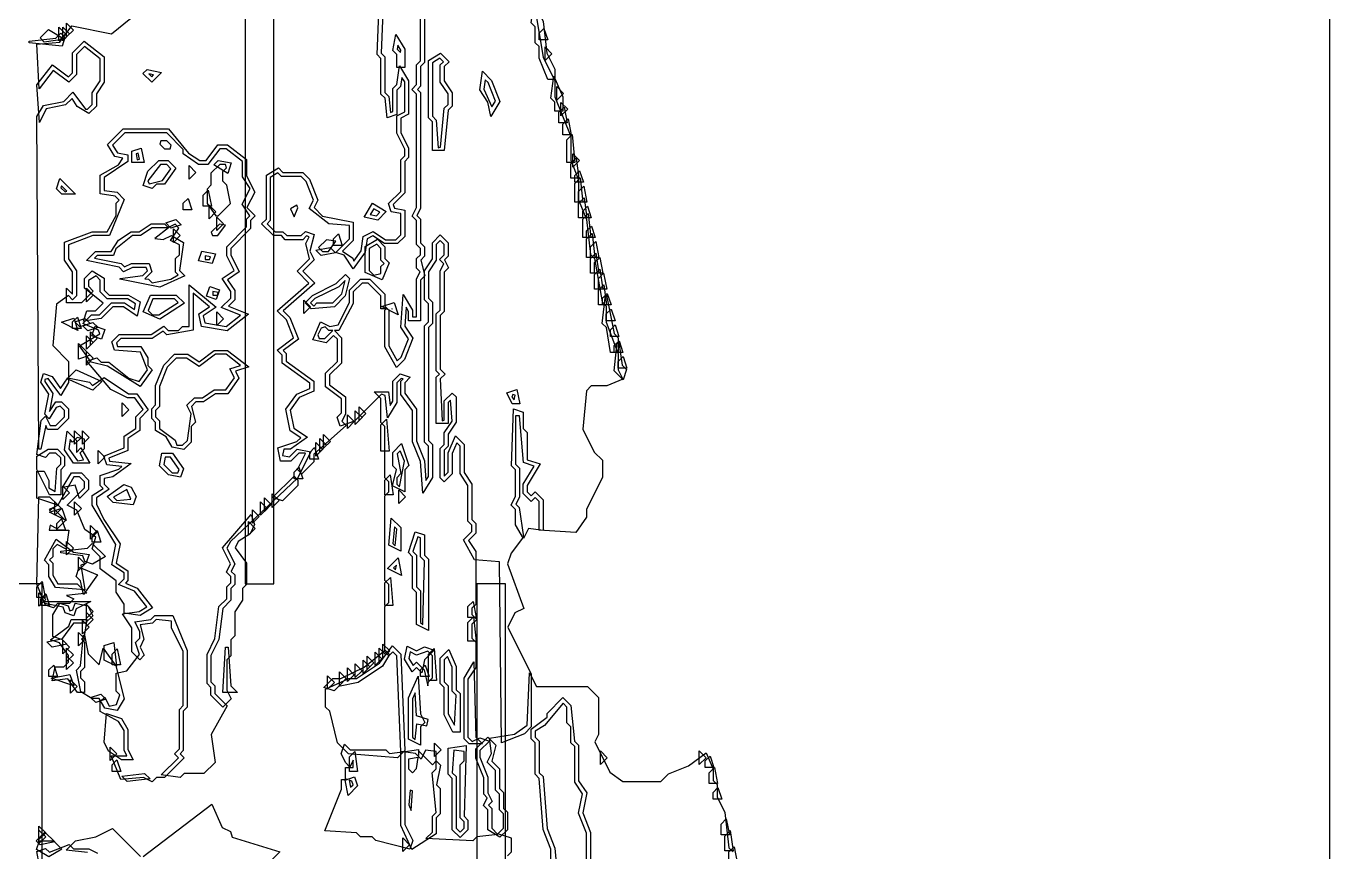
# Model space of a CAD drawing. Header units: millimetres. Extents: x 0 to 296, y 0 to 296.
# Drawn here: x 133.2 to 295.8, y 114.5 to 217.4 of the extents above; entities that cross this region are included whole.
import ezdxf

# ---------------------------------------------------------------- set-up
doc = ezdxf.new("R2010")
doc.units = ezdxf.units.MM
for name, color, linetype in [('CUT_OUTLINE', 5, 'Continuous'), ('CUT_SLOT', 1, 'Continuous'), ('ENG_D', 3, 'Continuous'), ('ENG_K', 2, 'Continuous'), ('ENG_L', 4, 'Continuous')]:
    doc.layers.add(name, color=color, linetype=linetype)

msp = doc.modelspace()

# ---------------------------------------------------------------- linework, layer by layer
at = {"layer": 'CUT_OUTLINE'}
msp.add_lwpolyline([(0, 0), (295.8, 0), (295.8, 295.8), (0, 295.8), (0, 0)], close=True, dxfattribs=at)
at = {"layer": 'CUT_SLOT'}
for points in [[(160.55, 147.9), (164.12, 147.9), (164.12, 295.8), (160.55, 295.8), (160.55, 147.9)], [(131.69, 0), (135.25, 0), (135.25, 147.9), (131.69, 147.9), (131.69, 0)], [(189.42, 0), (192.99, 0), (192.99, 147.9), (189.42, 147.9), (189.42, 0)]]:
    msp.add_lwpolyline(points, close=True, dxfattribs=at)
at = {"layer": 'ENG_D'}
for points in [[(182.91, 219.98), (182.91, 212.88), (182.41, 212.38), (182.41, 209.92), (182.02, 209.53), (182.41, 209.14), (182.41, 194.68), (181.97, 193.8), (182.41, 193.36), (182.41, 190.4), (182.91, 189.91), (182.91, 188.72), (182.44, 188.25), (182.93, 186.28), (182.41, 185.76), (182.41, 180.69), (180.93, 180.69), (180.93, 181.85), (180.63, 182.36), (180.45, 180.01), (181.46, 178.5), (180.4, 175.86), (179.4, 174.86), (177.98, 177.42), (177.98, 182.02), (178.12, 182.17), (177.48, 182.17), (177.48, 183.79), (175.9, 185.37), (175.12, 185.37), (174.03, 184.28), (174.03, 182.84), (172.21, 179.45), (171.67, 179.45), (172.55, 178.57), (172.55, 175.41), (171.07, 173.93), (171.07, 172.68), (173.05, 171.2), (173.05, 169.04), (172.61, 168.16), (173.16, 167.61), (169.1, 164.06), (169.1, 163.08), (167.62, 161.6), (167.08, 162.15), (168.06, 164.12), (168.01, 164.17), (167.23, 164.17), (166.25, 163.19), (164.96, 163.19), (164.63, 164.83), (167, 165.62), (167.48, 166.1), (166.17, 166.98), (165.63, 169.65), (166.97, 171.52), (168.61, 172.22), (168.61, 172.22), (168.61, 172.92), (165.16, 175.38), (165.16, 176.39), (164.54, 177.02), (166.58, 178.55), (165.69, 180.79), (164.55, 181.93), (168.49, 185.38), (167.03, 186.85), (168.58, 188.4), (168.1, 190.33), (168.51, 191.14), (168.18, 191.25), (167.72, 190.79), (165.55, 190.79), (165.06, 191.29), (164.07, 191.29), (162.59, 192.77), (163.19, 193.36), (163.19, 198.82), (164.7, 199.73), (165.26, 199.17), (167.72, 199.17), (168.57, 198.33), (169.62, 195.71), (169.15, 194.79), (170.21, 193.73), (174.03, 192.97), (174.03, 190.69), (172.69, 189.35), (173.99, 188.49), (174.11, 188.13), (175.03, 189.41), (175.28, 191.2), (176.51, 191.82), (178.05, 190.79), (179.35, 190.79), (179.95, 191.39), (179.95, 194.04), (178.77, 194.28), (178.43, 195.3), (179.95, 196.81), (179.95, 200.76), (180.44, 201.25), (180.44, 202.07), (179.45, 204.05), (179.45, 206.23), (180.44, 206.72), (180.44, 210.45), (180.09, 211.02), (179.93, 209.9), (179.45, 209.43), (179.45, 206.39), (178.26, 205.99), (177.99, 208.43), (177.48, 208.93), (177.48, 213.37), (176.99, 213.87), (177.75, 232.53)], [(193.26, 113.99), (193.75, 114.48), (193.75, 116.17), (192.06, 116.73), (192.77, 117.44), (192.77, 119.21), (192.27, 119.7), (192.27, 121.67), (191.78, 122.16), (191.78, 124.63), (190.74, 125.67), (191.28, 126.74), (191.01, 128.63), (194.15, 129.16), (195.73, 130.28), (196.01, 136.78), (196.86, 135.08), (203.22, 135.08), (204.6, 133.71), (204.6, 129.11), (204.13, 128.18), (206.02, 124.4), (207.63, 123.25), (212.38, 123.25), (213.33, 124.2), (215.82, 125.19), (218.01, 126.84), (218.89, 124.78), (218.89, 123.35), (219.39, 122.86), (219.39, 121.34), (220.37, 119.38), (220.86, 114.98), (221.38, 114.46)], [(203.12, 113.29), (203.12, 116.8), (202.12, 119.28), (202.61, 121.72), (201.64, 123.18), (201.64, 127.59), (201.15, 128.08), (201.15, 130.05), (200.65, 130.54), (200.65, 132.52), (200.18, 132.99), (197.86, 130.21), (196.71, 129.52), (196.71, 128.78), (197.2, 128.28), (197.2, 124.34), (197.69, 123.85), (198.19, 117.39), (199.17, 114.93), (199.66, 109.52)], [(134.88, 112.92), (134.55, 114.54), (135.64, 114.91), (136.13, 114.42), (138.59, 115.41), (139.13, 114.87), (139.13, 114.87), (141.06, 114.87), (142.15, 114.33)]]:
    msp.add_lwpolyline(points, dxfattribs=at)
for points in [[(196.59, 220.54), (197.69, 217.97), (198.18, 214.04), (199.17, 212.05), (199.17, 210.76), (198.27, 210.76), (197.2, 213.42), (197.2, 214.85), (196.71, 215.34), (196.71, 217.31), (196.2, 217.82), (196.59, 220.54)], [(137.72, 214.93), (133.61, 215.31), (133.6, 215.55), (136.94, 215.93), (137.55, 216.53), (138.08, 216), (137.72, 214.93)], [(137.8, 217.27), (138.64, 216.43), (137.8, 215.59), (137.8, 217.27)], [(138.29, 216.08), (138.29, 217.76), (139.13, 216.92), (138.29, 216.08)], [(141.99, 208.96), (141.99, 207.45), (141.04, 206.51), (139.59, 207.38), (138.98, 208.39), (138.16, 207.58), (135.74, 207.09), (134.9, 205.4), (134.59, 210.1), (136.52, 212.58), (138.51, 211.09), (139.03, 211.6), (139.03, 214.07), (140.49, 215.53), (142.97, 213.59), (142.97, 210.44), (141.99, 208.96)], [(179.57, 215.02), (179.48, 214.54), (179.91, 214.11), (179.94, 214.4), (179.57, 215.02)], [(186.36, 207.45), (185.85, 206.95), (185.35, 201.89), (183.89, 201.89), (183.89, 205.48), (183.4, 205.97), (183.4, 213.12), (184.92, 214.03), (185.97, 212.98), (185.37, 212.38), (185.37, 210.59), (186.36, 209.11), (186.36, 207.45)], [(147.8, 211.5), (148.31, 212.01), (150.13, 211.65), (148.89, 210.41), (147.8, 211.5)], [(191.25, 210.65), (192.3, 208.03), (191.17, 206.14), (190.81, 207.95), (189.8, 209.47), (190.13, 211.78), (191.25, 210.65)], [(198.67, 208.45), (199.05, 211.17), (200.16, 208.59), (200.16, 206.82), (199.17, 206.82), (199.17, 207.95), (198.67, 208.45)], [(199.67, 206.67), (200.31, 207.32), (200.71, 205.34), (199.67, 205.34), (199.67, 206.67)], [(201.2, 203.86), (200.16, 203.86), (200.16, 205.19), (200.81, 205.84), (201.2, 203.86)], [(158.45, 182.5), (160.96, 181.5), (158.32, 179.44), (155.09, 179.98), (154.78, 181.54), (156.12, 182.43), (154.06, 184.11), (154.06, 179.49), (150.78, 178.94), (150.34, 179.38), (148.96, 178.47), (145.05, 178.47), (144.49, 177.91), (144.63, 177.48), (147.55, 177.48), (148.4, 176.07), (148.4, 175.12), (148.96, 174.55), (147.47, 172.47), (143.37, 175.03), (141.35, 175.54), (139.9, 177.56), (142.43, 179.07), (142.28, 179.52), (140.32, 180.36), (141.39, 181.43), (142.38, 181.43), (143.86, 182.91), (145.51, 182.91), (146.75, 182.08), (146.89, 182.78), (145.86, 183.4), (143.36, 183.4), (142.48, 184.28), (142.48, 185.76), (141.95, 186.29), (141, 185.72), (141, 184.98), (141.6, 184.38), (140.12, 182.91), (138.29, 182.91), (138.29, 184.73), (139.03, 183.99), (139.03, 186.77), (138.04, 188.25), (138.04, 190.47), (141.45, 191.78), (143.32, 191.78), (144.45, 193.82), (144.45, 195.33), (144.84, 195.72), (144.33, 196.23), (142.48, 196.5), (142.48, 198.83), (144.77, 200.1), (145.29, 200.97), (144.3, 201.17), (143.4, 202.66), (145.33, 204.6), (150.98, 204.6), (153.49, 201.58), (154.88, 200.65), (155.67, 200.65), (157.15, 202.63), (158.34, 202.63), (160.72, 200.77), (160.72, 198.74), (161.74, 196.71), (160.77, 194.79), (161.81, 193.75), (161.21, 193.16), (161.21, 192.17), (158.75, 189.71), (158.75, 188.88), (159.81, 186.77), (158.35, 185.8), (159.24, 184.46), (159.24, 183.3), (158.45, 182.5)], [(201.66, 200.41), (200.65, 200.41), (200.65, 203.22), (201.34, 203.91), (201.66, 200.41)], [(150.05, 203.12), (149.91, 202.69), (150.47, 202.13), (151.18, 202.13), (151.32, 202.56), (150.76, 203.12), (150.05, 203.12)], [(147.1, 200.73), (147.37, 200.82), (147.22, 201.56), (146.95, 201.47), (147.1, 200.73)], [(149.99, 200.16), (148.42, 198.14), (148.56, 197.74), (150.22, 198.16), (151.28, 199.64), (150.76, 200.16), (149.99, 200.16)], [(157.76, 198.09), (157.76, 199.28), (158.22, 199.73), (158.08, 200.16), (157.37, 200.16), (156.28, 199.07), (156.28, 197.59), (155.79, 197.1), (155.79, 195.31), (156.9, 193.75), (157.17, 193.75), (158.73, 195.31), (158.27, 197.57), (157.76, 198.09)], [(202.17, 198.44), (201.15, 198.44), (201.15, 200.26), (201.81, 200.93), (202.17, 198.44)], [(137.02, 197.14), (137.44, 198.4), (139.38, 196.46), (137.69, 196.46), (137.02, 197.14)], [(202.65, 195.48), (201.64, 195.48), (201.64, 197.8), (202.32, 198.48), (202.65, 195.48)], [(167.11, 194.75), (166.99, 195.11), (166.21, 194.64), (166.64, 193.64), (167.11, 194.75)], [(177.07, 193.24), (175.37, 193.58), (176.41, 195.32), (178.13, 194.29), (177.07, 193.24)], [(202.8, 196), (203.16, 193.51), (202.13, 193.51), (202.13, 195.33), (202.8, 196)], [(203.31, 194.04), (203.64, 191.04), (202.63, 191.04), (202.63, 193.36), (203.31, 194.04)], [(145.07, 187.82), (145.49, 187.4), (146.36, 187.84), (148.57, 187.84), (148.92, 186.78), (148.04, 185.9), (148.51, 185.85), (148.97, 185.39), (151.26, 185.85), (152.19, 186.41), (151.85, 186.75), (151.85, 188.43), (152.34, 188.92), (152.34, 190.15), (151.24, 190.7), (152.27, 192.24), (151.8, 192.71), (150.92, 192.27), (148.96, 192.27), (147.48, 191.29), (146.51, 191.29), (144.41, 189.66), (144.14, 188.82), (142.09, 188.82), (141.75, 188.48), (145.07, 187.82)], [(157.14, 191.29), (158.08, 192.6), (157.35, 192.74), (156.32, 191.71), (156.46, 191.29), (157.14, 191.29)], [(169.7, 189.81), (170.19, 189.31), (170.95, 189.31), (171.87, 190.61), (170.67, 190.78), (169.7, 189.81)], [(177.48, 188.23), (177.48, 189.71), (176.95, 190.24), (176, 189.67), (176, 186.95), (176.58, 186.38), (177.48, 186.56), (177.48, 187.44), (177.87, 187.84), (177.48, 188.23)], [(189.79, 128.69), (191, 128.29), (189.81, 127.09), (189.81, 126.26), (190.79, 123.79), (190.79, 121.83), (191.34, 120.74), (190.9, 120.29), (191.29, 119.9), (191.29, 117.44), (192.07, 116.65), (189.43, 116.36), (188.92, 115.85), (183.08, 116.13), (183.89, 116.94), (183.89, 118.92), (184.37, 119.4), (183.88, 124.33), (184.38, 124.83), (184.38, 126.98), (183.05, 127.17), (182.48, 126.04), (181.8, 126.72), (179.96, 126.98), (179.46, 138.92), (178.96, 139.42), (178.47, 138.93), (177.98, 139.42), (177.98, 145.05), (178.47, 145.54), (178.47, 147.8), (177.98, 148.29), (177.98, 158.85), (178.47, 159.34), (178.47, 160.62), (177.98, 161.11), (177.98, 167.52), (177.48, 168.01), (177.48, 170.97), (176.64, 171.81), (178.44, 171.81), (178.63, 170.1), (178.96, 170.65), (178.96, 173.15), (179.88, 174.07), (181.14, 173.65), (180.44, 172.94), (180.44, 171.65), (181.92, 169.68), (181.92, 165.7), (182.9, 163.24), (183.09, 160.77), (183.4, 161.28), (183.4, 165.06), (182.91, 165.55), (182.91, 180.05), (183.4, 180.54), (183.4, 182.8), (182.91, 183.3), (182.91, 186.92), (183.89, 188.4), (183.89, 190.4), (184.88, 191.39), (185.86, 190.4), (185.86, 188.72), (185.42, 188.28), (185.92, 187.29), (185.37, 186.75), (185.37, 181.82), (184.88, 181.32), (184.88, 174.63), (185.47, 174.03), (184.88, 173.44), (185.11, 168.21), (185.37, 168.29), (185.37, 170.68), (186.36, 171.67), (186.85, 171.18), (186.85, 168.04), (185.86, 166.56), (185.86, 165.06), (185.37, 164.56), (185.37, 161.32), (185.86, 161.81), (185.86, 164.22), (186.77, 166.33), (187.84, 165.26), (187.84, 161.78), (188.82, 160.3), (188.82, 155.89), (189.31, 155.4), (189.31, 154.21), (188.4, 153.29), (189.31, 151.92), (189.31, 145.33), (188.82, 144.84), (188.82, 144.06), (189.42, 143.46), (188.82, 142.87), (188.82, 141.1), (189.31, 140.61), (189.31, 137.47), (188.33, 136), (188.33, 128.78), (188.87, 128.24), (189.79, 128.69)], [(204.13, 188.58), (203.12, 188.58), (203.12, 190.9), (203.8, 191.58), (204.13, 188.58)], [(156.11, 188.33), (156.21, 188.63), (155.54, 188.77), (155.54, 188.33), (156.11, 188.33)], [(203.61, 186.6), (203.61, 188.43), (204.28, 189.1), (204.64, 186.6), (203.61, 186.6)], [(205.13, 184.63), (204.1, 184.63), (204.1, 186.46), (204.77, 187.13), (205.13, 184.63)], [(168.71, 182.91), (169.1, 182.51), (169.49, 182.91), (171.46, 182.91), (172.58, 184.02), (173, 185.72), (172.21, 184.92), (169.25, 183.44), (168.71, 182.91)], [(157.09, 183.89), (157.19, 184.2), (156.53, 184.33), (156.53, 183.89), (157.09, 183.89)], [(205.27, 185.15), (205.62, 182.66), (204.6, 182.66), (204.6, 184.49), (205.27, 185.15)], [(205.47, 183.89), (205.59, 183.89), (206.55, 179.08), (207.06, 178.57), (207.06, 176.74), (206.11, 176.74), (205.6, 179.83), (205.08, 180.35), (205.47, 183.89)], [(149.05, 183.4), (148.44, 181.98), (148.99, 181.43), (149.8, 181.43), (152.19, 182.95), (151.74, 183.4), (149.05, 183.4)], [(178.82, 182.17), (178.85, 182.13), (178.87, 182.17), (178.82, 182.17)], [(139.03, 180.54), (139.63, 181.14), (140.11, 179.7), (139.03, 179.7), (139.03, 180.54)], [(171.46, 179.45), (170.97, 179.45), (170.51, 179.91), (170.02, 179.75), (169.61, 178.94), (169.77, 178.47), (170.48, 178.47), (171.46, 179.45)], [(207.54, 175.13), (208.08, 174.59), (207.66, 173.33), (206.56, 174.43), (206.95, 177.97), (207.14, 177.98), (207.54, 175.13)], [(158.38, 171.57), (156.85, 171.57), (155.37, 170.58), (154.41, 170.58), (153.84, 170.01), (154.34, 168.04), (153.82, 167.52), (153.82, 165.55), (152.91, 164.64), (151.44, 164.94), (150.68, 166.21), (149.38, 166.99), (149.38, 168.01), (148.89, 168.51), (148.89, 169.7), (149.38, 170.19), (149.38, 172.6), (150.4, 175.16), (151.74, 176.5), (153.4, 176.5), (154.8, 175.57), (156.69, 176.99), (158.34, 176.99), (160.99, 174.93), (159.34, 174.38), (159.77, 173.52), (158.38, 171.57)], [(136.97, 169.88), (136.12, 168.46), (135.56, 169.02), (136.05, 171.51), (135.06, 173.01), (135.42, 174.1), (136.47, 173.75), (137.54, 172.25), (138.42, 173.57), (141.12, 173.03), (141.52, 172.62), (142.97, 173.59), (146, 171.57), (147.04, 171.57), (148.47, 169.57), (147.41, 168.51), (147.41, 167), (145.93, 166.01), (145.93, 164.5), (143.53, 163.54), (143.65, 163.17), (146.35, 162.87), (144.06, 161.23), (142.97, 161.01), (142.97, 160.33), (143.61, 159.7), (141.99, 158.62), (141.99, 157.82), (142.94, 155.91), (144.96, 152.88), (144.48, 150.48), (145.93, 149.51), (145.93, 148.29), (145.62, 147.99), (147.07, 147.36), (149.01, 144.88), (147.46, 143.95), (145.44, 144.24), (145.44, 145.36), (144.45, 146.84), (144.45, 148.27), (142.48, 149.75), (142.48, 151.25), (141.46, 152.27), (141.94, 153.72), (140.55, 154.64), (139.57, 157.09), (138.37, 157.69), (140.51, 159.84), (140.51, 160.62), (139.91, 161.21), (139.17, 161.21), (137.17, 157.71), (134.59, 158.57), (134.59, 161.95), (135.48, 161.95), (136.07, 160.78), (136.07, 159.87), (136.84, 159.41), (137.06, 162.31), (137.55, 162.79), (137.55, 163.58), (136.95, 164.17), (136.17, 164.17), (135.64, 163.64), (134.57, 164), (135.1, 168.23), (135.64, 168.78), (136.22, 167.62), (136.95, 167.62), (138.04, 168.71), (138.04, 169.49), (137.48, 170.05), (136.97, 169.88)], [(193.16, 171.71), (194.43, 172.13), (194.79, 170.33), (193.85, 170.33), (193.16, 171.71)], [(174.28, 169.45), (175.12, 168.61), (174.28, 167.77), (174.28, 169.45)], [(174.77, 168.26), (174.77, 169.94), (175.61, 169.1), (174.77, 168.26)], [(194.01, 169.69), (195.23, 169.28), (195.23, 167.23), (195.72, 166.74), (195.72, 163.36), (197.33, 162.83), (195.72, 160.16), (195.72, 159.34), (196.22, 158.85), (196.71, 159.34), (197.7, 158.36), (197.7, 154.52), (195.86, 154.78), (195.25, 153.55), (194.24, 155.23), (194.24, 157.17), (193.7, 157.71), (194.24, 158.81), (194.24, 162.1), (193.75, 162.59), (194.01, 169.69)], [(174.13, 168.12), (173.29, 167.27), (173.29, 168.96), (174.13, 168.12)], [(139.6, 166.12), (139.03, 165.55), (138.71, 165.87), (138.55, 164.73), (139.63, 163.21), (140.39, 163.36), (139.96, 164.22), (140.51, 164.77), (140.51, 165.94), (139.6, 166.12)], [(179.45, 160.33), (179.8, 159.99), (180.43, 163.16), (179.86, 164.48), (179.48, 164.09), (179.97, 161.63), (179.45, 161.11), (179.45, 160.33)], [(149.85, 162.61), (150.16, 164.17), (151.48, 164.17), (152.86, 162.24), (152.5, 161.18), (150.99, 161.48), (149.85, 162.61)], [(163.96, 158.64), (166.64, 161.32), (167.13, 160.82), (167.13, 160.13), (165.22, 158.22), (163.96, 158.64)], [(166.64, 160.97), (166.64, 161.81), (167.24, 162.41), (167.72, 160.97), (166.64, 160.97)], [(146.35, 159.94), (146.94, 158.77), (146.59, 157.74), (144.09, 158.02), (143.33, 158.78), (145.4, 160.25), (146.35, 159.94)], [(162.45, 156.43), (162.45, 158.11), (163.29, 157.27), (162.45, 156.43)], [(163.78, 157.76), (162.94, 156.92), (162.94, 158.6), (163.78, 157.76)], [(163.92, 157.41), (163.92, 159.1), (164.77, 158.26), (163.92, 157.41)], [(137.7, 157.33), (138.22, 155.8), (136.17, 156.82), (137.7, 157.33)], [(161.31, 156.52), (161.73, 155.28), (161.16, 154.14), (159.68, 153.16), (159.28, 152.37), (160.72, 150.45), (160.72, 147.8), (160.23, 147.31), (160.23, 145.86), (159.24, 144.38), (159.24, 141.39), (158.75, 140.9), (158.75, 138.93), (158.26, 138.43), (158.26, 134.65), (158.8, 133.56), (157.76, 132.52), (156.28, 134), (156.28, 134.98), (155.79, 135.47), (155.79, 139.09), (156.78, 141.07), (157.28, 145.06), (158.26, 146.03), (158.26, 147.51), (158.75, 148), (158.75, 148.79), (158.2, 149.33), (158.72, 150.37), (157.71, 152.38), (161.31, 156.52)], [(161.46, 157.12), (162.3, 156.28), (161.46, 155.44), (161.46, 157.12)], [(137.06, 155.4), (137.66, 156), (138.14, 154.56), (137.06, 154.56), (137.06, 155.4)], [(179.16, 155), (178.97, 152.92), (179.26, 152.64), (179.44, 154.71), (179.16, 155)], [(140.05, 150.2), (140.56, 147.14), (136.91, 147.42), (136.07, 148.82), (136.07, 150.26), (135.52, 150.82), (136.98, 153.45), (139.13, 151.83), (141.08, 151.56), (140.7, 150.42), (140.05, 150.2)], [(181.92, 151.46), (181.92, 147.51), (182.41, 147.02), (182.41, 143.07), (182.68, 142.81), (182.9, 150.76), (182.41, 151.25), (182.41, 153.64), (182.08, 153.75), (181.46, 151.91), (181.92, 151.46)], [(179.42, 150.23), (179.06, 149.87), (179.3, 149.63), (179.42, 150.23)], [(135.63, 146.18), (134.59, 146.18), (134.59, 147.51), (135.24, 148.16), (135.63, 146.18)], [(135.08, 145.19), (135.08, 146.03), (135.68, 146.63), (136.17, 145.19), (135.08, 145.19)], [(139.48, 144.77), (139.18, 143.89), (138.09, 144.26), (137.85, 144.98), (135.57, 145.43), (135.6, 145.68), (141.3, 145.68), (139.48, 144.77)], [(140.75, 145.29), (141.6, 144.45), (140.75, 143.61), (140.75, 145.29)], [(138.85, 143.46), (140.79, 143.46), (140.49, 141.38), (140.12, 141), (140.51, 140.61), (140.51, 137.45), (140.01, 136.95), (140.01, 136.17), (140.51, 135.68), (140.51, 134.34), (139.64, 134.34), (138.42, 136.05), (136.5, 135.78), (136.85, 137.55), (137.94, 137.55), (138.53, 138.14), (138.53, 138.95), (137.39, 140.54), (136.29, 140.91), (138.57, 142.63), (138.85, 143.46)], [(140.75, 142.62), (140.75, 144.31), (141.6, 143.46), (140.75, 142.62)], [(147.85, 123.74), (145.03, 123.48), (143.84, 126.46), (145.78, 126.46), (145.44, 127.14), (145.44, 129.59), (144.77, 130.71), (142.48, 131.98), (142.48, 133.21), (143.04, 133.77), (143.6, 132.65), (144.51, 132.83), (144.91, 134.03), (144.45, 134.49), (144.45, 136.76), (145.79, 137.03), (147.38, 139.08), (146.88, 140.57), (147.41, 141.1), (147.41, 141.93), (146.79, 143.17), (148.77, 143.45), (149.28, 143.96), (151.52, 143.96), (153.33, 139.57), (153.33, 132.52), (152.83, 132.02), (152.83, 127.09), (152.44, 126.7), (152.93, 126.21), (150.47, 123.74), (149.48, 123.74), (148.94, 123.2), (147.85, 123.74)], [(144.5, 137.62), (142.97, 138.38), (142.97, 140.19), (144.17, 140.59), (144.5, 137.62)], [(172.18, 135.1), (171.63, 134.56), (170.37, 134.98), (171.46, 136.07), (172.49, 136.07), (175.38, 137.51), (177.99, 139.6), (178.53, 139.07), (177.67, 137.62), (174.62, 135.59), (172.18, 135.1)], [(183.33, 139.49), (181.9, 139.01), (181.11, 139.4), (180.95, 138.58), (181.48, 137.7), (181.92, 138.14), (182.88, 137.18), (183.34, 135.19), (183.41, 135.69), (183.89, 136.17), (183.89, 138.93), (183.33, 139.49)], [(185.37, 138.43), (185.37, 135.68), (185.86, 135.19), (185.86, 131.7), (186.65, 130.28), (186.84, 134), (186.36, 134.49), (186.36, 137.5), (185.78, 138.84), (185.37, 138.43)], [(141.28, 133.71), (142.55, 134.13), (143.18, 133.5), (141.92, 133.08), (141.28, 133.71)], [(183.36, 130.97), (181.93, 131.45), (181.74, 134.29), (181.43, 133.55), (181.43, 128.78), (181.73, 128.47), (181.95, 130.45), (183.21, 130.2), (183.36, 130.97)], [(144.55, 126.7), (143.71, 125.86), (143.71, 127.54), (144.55, 126.7)], [(173.05, 124.98), (174.03, 124.98), (174.03, 125.91), (173.61, 125.05), (173.09, 125.57), (172.53, 126.68), (172.94, 127.9), (173.64, 127.2), (178.08, 127.2), (178.56, 126.72), (180.44, 126.99), (180.44, 117.89), (181.45, 115.88), (181.1, 114.82), (176.86, 115.88), (176.39, 116.35), (174.92, 116.35), (174.42, 116.85), (170.47, 117.11), (172.55, 122.31), (172.55, 123.5), (173.25, 123.5), (173.05, 123.57), (173.05, 124.98)], [(187.34, 116.94), (187.84, 117.44), (187.84, 118.22), (187.34, 118.71), (187.34, 125.33), (187.84, 125.82), (187.84, 126.98), (186.58, 127.16), (186.36, 124.33), (186.85, 123.85), (186.85, 117.44), (187.34, 116.94)], [(173.51, 123.41), (173.69, 122.52), (174, 122.83), (173.84, 123.3), (173.51, 123.41)], [(134.49, 115.86), (135.58, 116.94), (136.82, 115.71), (135, 115.34), (134.49, 115.86)]]:
    msp.add_lwpolyline(points, close=True, dxfattribs=at)
at = {"layer": 'ENG_K'}
for points in [[(178.2, 231.39), (177.49, 214.06), (177.98, 213.57), (177.98, 209.14), (178.46, 208.65), (178.68, 206.65), (178.96, 206.75), (178.96, 209.63), (179.47, 210.14), (179.8, 212.47), (180.93, 210.58), (180.93, 206.42), (179.95, 205.92), (179.95, 204.16), (180.93, 202.19), (180.93, 201.04), (180.44, 200.55), (180.44, 196.61), (179, 195.16), (179.15, 194.7), (180.44, 194.45), (180.44, 191.18), (179.56, 190.3), (177.9, 190.3), (176.48, 191.25), (175.74, 190.88), (175.5, 189.22), (174.02, 187.16), (172.89, 188.86), (171.85, 189.21), (173.54, 190.9), (173.54, 192.54), (170.98, 192.77), (168.54, 194.67), (169.08, 195.73), (168.15, 198.05), (167.52, 198.68), (165.06, 198.68), (164.63, 199.11), (163.68, 198.54), (163.68, 193.16), (163.29, 192.77), (164.27, 191.78), (165.26, 191.78), (165.75, 191.29), (167.52, 191.29), (168.05, 191.82), (169.15, 191.45), (168.62, 189.34), (169.15, 188.28), (167.72, 186.85), (169.22, 185.36), (165.27, 181.91), (166.11, 181.07), (167.18, 178.38), (165.29, 176.96), (165.65, 176.6), (165.65, 175.64), (169.1, 173.17), (169.1, 171.9), (167.29, 171.12), (166.16, 169.54), (166.61, 167.28), (168.3, 166.15), (166.22, 164.66), (165.36, 164.66), (165.2, 163.87), (166.06, 163.7), (167.05, 164.69), (168.73, 164.35), (167.08, 161.06), (158.7, 153.18), (158.28, 152.34), (159.27, 150.37), (158.8, 149.43), (159.24, 148.99), (159.24, 147.8), (158.75, 147.31), (158.75, 145.83), (157.75, 144.83), (157.26, 140.93), (156.28, 138.97), (156.28, 135.68), (156.78, 135.19), (156.78, 134.2), (158.32, 132.66), (156.29, 129.12), (156.79, 125.63), (155.4, 124.24), (152.93, 124.24), (152.43, 123.73), (150.09, 124.06), (152.24, 126.21), (151.74, 126.7), (152.34, 127.3), (152.34, 132.23), (152.83, 132.72), (152.83, 139.46), (151.35, 142.42), (151.35, 143.24), (149.47, 143.45), (149, 142.99), (147.47, 142.77), (147.92, 140.97), (147.44, 140.01), (147.96, 138.98), (147.41, 138.43), (146.42, 139.42), (146.42, 142.4), (145.26, 144.15), (147.32, 144.44), (148.28, 145.01), (146.76, 146.96), (144.76, 147.82), (145.44, 148.5), (145.44, 149.25), (143.93, 150.25), (144.44, 152.79), (141.49, 157.69), (141.49, 158.88), (142.83, 159.77), (142.48, 160.13), (142.48, 161.39), (144.81, 162.17), (145.15, 162.5), (143.28, 162.71), (142.91, 163.82), (145.44, 164.83), (145.44, 166.28), (146.92, 167.26), (146.92, 168.71), (147.83, 169.62), (146.79, 171.07), (145.87, 171.07), (143.8, 172.11), (140.82, 175.63), (142.05, 176.04), (142.58, 175.51), (143.55, 175.51), (146.05, 173.51), (147.31, 173.09), (148.36, 174.56), (147.48, 176.76), (144.27, 177), (143.92, 178.04), (144.84, 178.96), (148.81, 178.96), (150.4, 180.02), (150.96, 179.45), (152.24, 179.45), (152.73, 179.95), (153.57, 179.95), (153.57, 185.15), (156.94, 182.39), (155.32, 181.31), (155.51, 180.41), (158.19, 179.96), (159.98, 181.36), (157.57, 182.32), (158.75, 183.5), (158.75, 184.31), (157.67, 185.93), (159.17, 186.93), (158.26, 188.76), (158.26, 189.91), (160.72, 192.37), (160.72, 193.36), (161.14, 193.78), (160.19, 195.21), (161.18, 197.18), (160.23, 198.61), (160.23, 200.53), (158.17, 202.13), (157.39, 202.13), (155.91, 200.16), (154.73, 200.16), (152.83, 201.51), (152.83, 202.03), (150.76, 204.1), (145.54, 204.1), (144.02, 202.59), (144.61, 201.61), (145.93, 201.35), (145.93, 200.52), (142.97, 198.55), (142.97, 196.92), (144.57, 196.7), (145.48, 195.78), (143.63, 191.29), (141.54, 191.29), (138.53, 190.13), (138.53, 188.4), (139.52, 186.92), (139.52, 183.79), (139.03, 183.3), (138.51, 183.82), (137.04, 182.77), (136.57, 177.58), (138.53, 175.61), (138.53, 172.98), (137.57, 171.37), (135.98, 173.49), (135.58, 173.36), (135.58, 173.12), (136.58, 171.62), (136.13, 169.39), (136.13, 169.39), (136.92, 170.58), (137.65, 170.58), (138.53, 169.7), (138.53, 168.51), (137.16, 167.13), (135.92, 167.13), (135.68, 167.61), (135.09, 164.66), (134.84, 164.68), (134.59, 206.14), (135.42, 207.53), (137.92, 208.03), (139.05, 209.16), (140.63, 207.06), (140.9, 207.06), (141.49, 207.66), (141.49, 209.11), (142.48, 210.59), (142.48, 213.35), (140.53, 214.87), (139.52, 213.86), (139.52, 211.4), (138.56, 210.43), (136.61, 211.89), (134.87, 209.58), (134.58, 215.17), (137.42, 215.43), (138.92, 217.44), (143.89, 216.45), (146.3, 218.42)], [(196.7, 219.45), (197.69, 213.55), (199.17, 210.57), (199.17, 208.59), (201.15, 203.66), (201.15, 200.7), (202.13, 198.24), (202.13, 195.77), (203.11, 193.32), (203.6, 188.93), (204.09, 188.45), (205.07, 183.03), (205.58, 182.51), (205.58, 180.49), (207.06, 176.54), (207.06, 174.58), (207.65, 173.41), (205.63, 172.55), (203.71, 172.55), (203.11, 171.95), (202.63, 167.18), (204.06, 164.32), (205.09, 163.29), (205.09, 161.15), (203.12, 157.21), (203.12, 156.2), (201.76, 154.3), (197.2, 154.57), (197.2, 158.15), (196.71, 158.65), (196.22, 158.15), (195.23, 159.14), (195.23, 160.3), (196.59, 162.56), (195.24, 163), (194.76, 168.85), (194.24, 168.85), (194.24, 162.79), (194.74, 162.3), (194.74, 158.69), (194.3, 157.81), (194.72, 157.39), (195.24, 153.75), (193.73, 151.73), (193.27, 150.37), (195.29, 144.82), (194.18, 144.27), (193.29, 142.48), (196.22, 136.62), (196.22, 130.05), (195.37, 129.2), (192.52, 128.07), (192.28, 150.63), (189.16, 150.87), (187.78, 153.37), (188.82, 154.41), (188.82, 155.19), (188.33, 155.69), (188.33, 160.15), (187.34, 161.63), (187.34, 165.06), (186.93, 165.46), (186.36, 164.12), (186.36, 161.6), (185.37, 160.62), (184.88, 161.11), (184.88, 164.77), (185.37, 165.26), (185.37, 166.71), (186.35, 168.18), (186.15, 170.77), (185.86, 170.48), (185.86, 167.87), (184.38, 167.87), (184.38, 173.64), (184.78, 174.03), (184.38, 174.42), (184.38, 181.53), (184.88, 182.02), (184.88, 186.91), (185.32, 187.79), (184.78, 188.33), (185.37, 188.92), (185.37, 190.2), (184.88, 190.69), (184.38, 190.2), (184.38, 188.25), (183.4, 186.77), (183.4, 183.5), (183.89, 183.01), (183.89, 180.34), (183.4, 179.85), (183.4, 165.75), (183.89, 165.26), (183.89, 161.14), (182.72, 159.19), (182.42, 163.13), (181.43, 165.6), (181.43, 169.51), (179.95, 171.48), (179.95, 173.15), (180.23, 173.43), (180.01, 173.5), (179.45, 172.94), (179.45, 170.51), (178.3, 168.59), (177.99, 171.38), (177.55, 171.53), (174.16, 168.15), (172.4, 167.56), (172.02, 168.67), (172.55, 169.2), (172.55, 170.95), (170.58, 172.43), (170.58, 174.13), (172.06, 175.61), (172.06, 178.37), (171.57, 178.86), (170.66, 177.95), (169, 178.29), (169.96, 180.53), (171.11, 179.96), (172.14, 180.17), (173.54, 182.96), (173.54, 184.49), (174.92, 185.86), (176.11, 185.86), (177.98, 183.99), (177.98, 182.51), (178.47, 182.02), (178.47, 177.55), (179.51, 175.67), (179.98, 176.14), (180.9, 178.44), (179.94, 179.88), (180.25, 183.94), (181.43, 181.99), (181.43, 181.18), (181.92, 181.18), (181.92, 185.92), (182.36, 186.8), (181.92, 187.24), (181.92, 188.43), (182.41, 188.92), (182.41, 189.71), (181.92, 190.2), (181.92, 193.16), (181.37, 193.7), (181.92, 194.8), (181.92, 208.93), (181.32, 209.53), (181.92, 210.12), (181.92, 212.59), (182.41, 213.08), (182.41, 219.78)], [(147.82, 113.88), (156.38, 120.43), (157.7, 117.52), (158.7, 117.02), (158.94, 116.3), (164.88, 114.49), (162.83, 112.44)], [(140.9, 114.39), (138.24, 114.68), (139.4, 115.84), (141.91, 116.34), (144.01, 117.39), (147.51, 113.88)]]:
    msp.add_lwpolyline(points, dxfattribs=at)
for points in [[(180.44, 214.53), (180.44, 212.24), (179.45, 212.24), (179.45, 213.86), (178.94, 214.38), (179.34, 216.36), (180.44, 214.53)], [(185.86, 208.96), (184.88, 210.44), (184.88, 212.59), (185.27, 212.98), (184.84, 213.41), (183.89, 212.84), (183.89, 206.18), (184.38, 205.69), (184.61, 202.22), (184.89, 202.32), (185.38, 207.17), (185.86, 207.66), (185.86, 208.96)], [(148.53, 211.47), (148.89, 211.11), (149.13, 211.35), (148.53, 211.47)], [(191.32, 207.35), (191.75, 208.07), (190.83, 210.38), (190.47, 210.73), (190.31, 209.56), (191.32, 207.35)], [(146.42, 201.82), (147.6, 202.21), (147.96, 200.41), (146.42, 200.41), (146.42, 201.82)], [(137.66, 197.49), (137.58, 197.27), (138.11, 196.75), (138.33, 196.82), (137.66, 197.49)], [(153.91, 194.49), (152.83, 194.49), (152.83, 195.33), (153.43, 195.93), (153.91, 194.49)], [(176.91, 193.77), (177.33, 194.2), (176.58, 194.65), (176.15, 193.92), (176.91, 193.77)], [(156.45, 187.8), (154.73, 188.14), (155.13, 189.35), (156.85, 189.01), (156.45, 187.8)], [(139.18, 181), (139.7, 179.46), (137.65, 180.49), (139.18, 181)], [(139.77, 175.91), (139.77, 177.83), (141.21, 176.39), (139.77, 175.91)], [(140.75, 176.84), (141.6, 176), (140.75, 175.16), (140.75, 176.84)], [(149.87, 167.25), (151.81, 165.8), (152.02, 165.16), (152.73, 165.16), (153.34, 165.77), (153.81, 169.06), (153.27, 170.14), (154.21, 171.07), (155.22, 171.07), (156.7, 172.06), (158.13, 172.06), (159.2, 173.56), (158.65, 174.67), (159.96, 175.11), (158.17, 176.5), (156.86, 176.5), (154.81, 174.96), (153.25, 176), (151.95, 176), (150.82, 174.88), (149.87, 172.5), (149.87, 169.99), (149.38, 169.49), (149.38, 168.71), (149.87, 168.22), (149.87, 167.25)], [(138.36, 173.46), (139.47, 174.57), (142.66, 173.12), (141.55, 172.01), (138.36, 173.46)], [(193.79, 171.14), (194.09, 170.83), (194.21, 171.4), (193.91, 171.5), (193.79, 171.14)], [(137.55, 162.1), (137.55, 158.99), (136.16, 158.99), (134.59, 162.14), (134.59, 163.82), (136, 164.66), (137.16, 164.66), (138.04, 163.78), (138.04, 162.59), (137.55, 162.1)], [(142.23, 164.52), (143.07, 163.68), (142.23, 162.84), (142.23, 164.52)], [(150.57, 163.68), (150.39, 162.77), (151.46, 161.71), (152.16, 161.71), (152.31, 162.16), (151.23, 163.68), (150.57, 163.68)], [(146.31, 158.46), (145.81, 159.63), (144.12, 158.69), (144.54, 158.27), (146.31, 158.46)], [(140.12, 157.27), (139.27, 156.43), (139.27, 158.11), (140.12, 157.27)], [(178.45, 152.69), (178.76, 156.09), (179.95, 154.91), (179.95, 151.94), (178.45, 152.69)], [(181.92, 146.81), (181.43, 147.31), (181.43, 151.25), (180.9, 151.78), (181.76, 154.38), (182.91, 154), (182.91, 151.46), (183.4, 150.96), (183.4, 142.08), (181.92, 142.82), (181.92, 146.81)], [(180.04, 148.94), (178.3, 149.81), (179.61, 151.11), (180.04, 148.94)], [(134.84, 146.77), (135.68, 145.93), (134.84, 145.09), (134.84, 146.77)], [(141.55, 143.91), (140.61, 142.97), (139.15, 142.97), (137.64, 140.96), (136.56, 141.32), (136.56, 144.03), (137.44, 145.49), (138.48, 145.14), (138.69, 144.52), (139.08, 144.65), (139.36, 145.47), (140.92, 145.16), (141.55, 143.91)], [(177.31, 137.98), (178.93, 140.14), (179.94, 139.13), (180.44, 127.1), (179.55, 126.2), (173.43, 126.71), (172.08, 128.06), (171.1, 132), (170.58, 132.52), (170.58, 134.75), (173.48, 136.07), (174.45, 136.07), (177.31, 137.98)], [(138.7, 136.6), (139.17, 135.19), (136.34, 136.13), (138.7, 136.6)], [(190.16, 127.94), (188.47, 127.94), (187.84, 128.57), (187.84, 136.14), (189.04, 138.15), (189.31, 128.78), (190.16, 127.94)], [(138.78, 134.24), (138.78, 135.93), (139.62, 135.08), (138.78, 134.24)], [(182.96, 130.6), (182.41, 130.05), (182.41, 127.78), (180.93, 128.52), (180.93, 133.66), (182.1, 136.37), (182.41, 131.7), (182.96, 130.6)], [(142.97, 128.13), (143.24, 131.72), (145.11, 131.1), (145.93, 129.73), (145.93, 127.25), (146.58, 125.96), (145.12, 125.96), (143.52, 127.03), (142.97, 128.13)], [(174.56, 124.48), (173.54, 124.48), (173.54, 126.31), (174.21, 126.98), (174.56, 124.48)], [(204.84, 127.05), (205.69, 126.21), (204.84, 125.37), (204.84, 127.05)], [(217.17, 125.37), (217.17, 127.05), (218.01, 126.21), (217.17, 125.37)], [(147.99, 124.25), (148.69, 123.56), (145.84, 123.24), (145.15, 123.93), (147.99, 124.25)], [(174.19, 123.81), (174.56, 122.69), (173.39, 121.52), (173.01, 123.42), (174.19, 123.81)], [(134.84, 115.51), (134.84, 117.19), (135.68, 116.35), (134.84, 115.51)], [(180.19, 116.21), (181.04, 115.36), (180.19, 114.52), (180.19, 116.21)]]:
    msp.add_lwpolyline(points, close=True, dxfattribs=at)
at = {"layer": 'ENG_L'}
for points in [[(134.98, 215.94), (136.03, 216.99), (138.02, 215.79), (135.49, 215.43), (134.98, 215.94)], [(137.3, 217.27), (138.14, 216.43), (137.3, 215.59), (137.3, 217.27)], [(198.28, 215.69), (197.2, 215.69), (197.2, 216.53), (197.8, 217.13), (198.28, 215.69)], [(197.94, 214.81), (198.78, 213.96), (197.94, 213.12), (197.94, 214.81)], [(199.42, 209.88), (200.26, 209.03), (199.42, 208.19), (199.42, 209.88)], [(200.76, 207.06), (199.91, 206.22), (199.91, 207.9), (200.76, 207.06)], [(150.96, 200.65), (151.92, 199.69), (150.49, 197.7), (149.48, 197.7), (148.95, 197.17), (147.84, 197.54), (148.43, 199.31), (149.77, 200.65), (150.96, 200.65)], [(154.41, 199.17), (153.57, 198.33), (153.57, 200.02), (154.41, 199.17)], [(156.63, 200.11), (157.19, 200.67), (158.82, 200.35), (158.39, 199.05), (156.63, 200.11)], [(201.39, 199.81), (201.39, 201.5), (202.23, 200.65), (201.39, 199.81)], [(202.24, 199.38), (202.72, 197.94), (201.64, 197.94), (201.64, 198.78), (202.24, 199.38)], [(155.3, 196.32), (155.94, 196.96), (156.34, 194.98), (155.3, 194.98), (155.3, 196.32)], [(202.13, 196.81), (202.78, 197.46), (203.17, 195.48), (202.13, 195.48), (202.13, 196.81)], [(156.04, 195.09), (156.88, 194.24), (156.04, 193.4), (156.04, 195.09)], [(157.86, 192.77), (157.02, 191.92), (157.02, 193.61), (157.86, 192.77)], [(203.23, 194.95), (203.71, 193.51), (202.63, 193.51), (202.63, 194.35), (203.23, 194.95)], [(148.22, 187.34), (146.48, 187.34), (145.39, 186.8), (144.82, 187.36), (140.75, 188.18), (141.88, 189.31), (143.83, 189.31), (144.77, 190.72), (146.35, 191.78), (147.33, 191.78), (148.81, 192.77), (150.47, 192.77), (150.99, 192.25), (149.27, 190.95), (150.33, 190.8), (151.36, 191.32), (152.85, 190.43), (152.35, 186.94), (153.01, 186.28), (149.9, 184.87), (144.94, 185.86), (144.95, 185.94), (147.79, 186.34), (148.36, 186.92), (148.22, 187.34)], [(150.65, 192.87), (151.91, 193.29), (152.55, 192.66), (151.29, 192.24), (150.65, 192.87)], [(152.44, 191.29), (151.6, 190.44), (151.6, 192.13), (152.44, 191.29)], [(203.12, 191.88), (203.72, 192.48), (204.2, 191.04), (203.12, 191.04), (203.12, 191.88)], [(171.57, 190.9), (172.17, 191.5), (172.65, 190.05), (171.57, 190.05), (171.57, 190.9)], [(177.61, 185.79), (175.51, 186.69), (175.51, 189.95), (177.03, 190.86), (177.98, 189.91), (177.98, 188.43), (178.51, 187.89), (177.61, 185.79)], [(203.61, 188.58), (203.61, 189.91), (204.26, 190.55), (204.65, 188.58), (203.61, 188.58)], [(170.01, 188.8), (169.34, 189.47), (171.15, 189.83), (171.82, 189.16), (170.01, 188.8)], [(204.1, 187.94), (204.75, 188.58), (205.14, 186.6), (204.1, 186.6), (204.1, 187.94)], [(146, 183.89), (147.44, 183.03), (147.09, 181.26), (145.36, 182.41), (144.06, 182.41), (142.6, 180.95), (140.39, 180.63), (140.82, 181.92), (141.88, 181.92), (142.85, 182.89), (140.51, 184.76), (140.51, 185.97), (141.45, 186.91), (142.97, 186), (142.97, 184.49), (143.57, 183.89), (146, 183.89)], [(171.91, 185.33), (173.05, 186.46), (173.56, 185.94), (173.02, 183.77), (171.68, 182.42), (168.76, 182.16), (168.01, 182.91), (168.96, 183.85), (171.91, 185.33)], [(205.24, 186.61), (205.64, 184.63), (204.6, 184.63), (204.6, 185.97), (205.24, 186.61)], [(140.75, 184.73), (141.6, 183.89), (140.75, 183.05), (140.75, 184.73)], [(148.73, 183.89), (151.95, 183.89), (152.98, 182.86), (149.9, 180.9), (147.82, 181.79), (148.73, 183.89)], [(156.93, 183.33), (155.72, 183.74), (156.13, 184.94), (157.33, 184.54), (156.93, 183.33)], [(205.09, 183.5), (205.69, 184.1), (206.17, 182.66), (205.09, 182.66), (205.09, 183.5)], [(168.71, 182.41), (167.87, 181.57), (167.87, 183.25), (168.71, 182.41)], [(179.63, 181.43), (177.58, 182.46), (179.12, 182.97), (179.63, 181.43)], [(205.58, 180.69), (205.58, 181.53), (206.18, 182.13), (206.67, 180.69), (205.58, 180.69)], [(139.95, 179.91), (139.31, 180.55), (140.57, 180.97), (141.21, 180.33), (139.95, 179.91)], [(141.56, 180.48), (142.2, 179.84), (140.93, 179.42), (140.3, 180.06), (141.56, 180.48)], [(157.02, 181.78), (157.86, 180.93), (157.02, 180.09), (157.02, 181.78)], [(141.25, 177.63), (141.25, 179.31), (142.09, 178.47), (141.25, 177.63)], [(141.43, 178.81), (141.83, 180.01), (143.04, 179.61), (142.63, 178.4), (141.43, 178.81)], [(207.16, 178.71), (206.08, 178.71), (206.08, 179.56), (206.68, 180.16), (207.16, 178.71)], [(141.6, 177.98), (140.75, 177.13), (140.75, 178.82), (141.6, 177.98)], [(206.57, 176.74), (206.57, 177.58), (207.17, 178.19), (207.65, 176.74), (206.57, 176.74)], [(207.06, 174.77), (207.06, 175.61), (207.66, 176.21), (208.14, 174.77), (207.06, 174.77)], [(146.03, 169.59), (145.19, 168.75), (145.19, 170.44), (146.03, 169.59)], [(178.49, 164.42), (177.48, 164.42), (177.48, 167.72), (178.18, 168.42), (178.49, 164.42)], [(139.52, 165.75), (139.52, 164.27), (140.06, 164.82), (141.19, 162.94), (139.14, 162.94), (138.03, 164.61), (138.36, 166.91), (139.52, 165.75)], [(139.27, 166.98), (140.12, 166.14), (139.27, 165.3), (139.27, 166.98)], [(140.26, 165.3), (140.26, 166.98), (141.1, 166.14), (140.26, 165.3)], [(169.84, 164.32), (169.84, 166), (170.68, 165.16), (169.84, 164.32)], [(171.18, 165.65), (170.33, 164.81), (170.33, 166.49), (171.18, 165.65)], [(169.21, 164.87), (169.69, 163.43), (168.61, 163.43), (168.61, 164.27), (169.21, 164.87)], [(169.35, 163.82), (169.35, 165.51), (170.19, 164.66), (169.35, 163.82)], [(180.44, 159.34), (178.92, 160.1), (179.43, 162.12), (178.96, 162.59), (178.96, 164.27), (180.06, 165.37), (180.97, 162.63), (180.44, 162.1), (180.44, 159.34)], [(140.12, 161.71), (141, 160.82), (141, 159.63), (139.91, 158.54), (139.36, 160.19), (137.79, 159.88), (138.89, 161.71), (140.12, 161.71)], [(177.98, 158.99), (177.98, 160.82), (178.64, 161.49), (179, 158.99), (177.98, 158.99)], [(137.8, 160.08), (138.64, 159.24), (137.8, 158.4), (137.8, 160.08)], [(179.7, 157.91), (179.7, 159.59), (180.54, 158.75), (179.7, 157.91)], [(136.57, 157.37), (138.14, 155.79), (137.1, 154.75), (136.25, 155.18), (136.12, 154.56), (138.57, 154.56), (138.24, 152.21), (137.1, 152.78), (136.56, 152.24), (136.56, 151.25), (136.17, 150.86), (136.56, 150.47), (136.56, 148.96), (137.2, 147.9), (139.62, 147.9), (140.8, 146.73), (138.29, 146.45), (139.2, 146), (138.64, 145.44), (137.16, 145.44), (136.63, 144.91), (135.64, 145.24), (134.59, 147.86), (134.84, 158.75), (136.17, 158.75), (137.23, 157.69), (136.57, 157.37)], [(136.81, 156.43), (136.81, 158.11), (137.65, 157.27), (136.81, 156.43)], [(136.55, 157.36), (136.12, 157.14), (136.18, 156.99), (136.55, 157.36)], [(141.25, 153.47), (141.25, 155.15), (142.09, 154.31), (141.25, 153.47)], [(141.49, 153.08), (141.49, 153.92), (142.09, 154.52), (142.57, 153.08), (141.49, 153.08)], [(161.81, 154.8), (160.97, 153.96), (160.97, 155.65), (161.81, 154.8)], [(143.12, 151.3), (141.52, 150.34), (140.56, 150.67), (140.32, 151.38), (137.55, 151.77), (137.55, 151.96), (140.89, 152.33), (141.49, 152.93), (143.12, 151.3)], [(139.13, 152.34), (138.29, 151.5), (138.29, 153.18), (139.13, 152.34)], [(139.77, 149.53), (139.77, 151.21), (140.61, 150.37), (139.77, 149.53)], [(139.86, 149.96), (142.12, 148.99), (140.38, 146.56), (140.03, 148.27), (139.49, 148.82), (139.86, 149.96)], [(178.67, 148.69), (178.98, 145.19), (177.98, 145.19), (177.98, 148), (178.67, 148.69)], [(188.33, 145.05), (188.97, 145.69), (189.37, 143.71), (188.33, 143.71), (188.33, 145.05)], [(141.1, 142.48), (140.26, 141.64), (140.26, 143.32), (141.1, 142.48)], [(189.34, 140.75), (188.33, 140.75), (188.33, 143.07), (189.01, 143.76), (189.34, 140.75)], [(139.5, 137.14), (140.02, 137.66), (140.37, 141.49), (140.51, 141.49), (140.98, 139.15), (142.35, 137.78), (142.86, 139.85), (144.43, 137.65), (145.45, 133.57), (144.57, 132.1), (143.06, 132.4), (142.34, 133.6), (141.42, 133.6), (140.04, 134.44), (139.5, 137.14)], [(139.77, 141.84), (140.61, 141), (139.77, 140.16), (139.77, 141.84)], [(137.63, 141.02), (138.3, 140.36), (136.48, 139.99), (135.82, 140.66), (137.63, 141.02)], [(137.8, 139.17), (137.8, 140.86), (138.64, 140.01), (137.8, 139.17)], [(138.29, 138.19), (138.29, 139.87), (139.13, 139.03), (138.29, 138.19)], [(158.08, 140.01), (158.42, 140.01), (158.74, 135.19), (159.59, 134.34), (157.75, 134.34), (158.08, 140.01)], [(178.08, 139.03), (177.24, 138.19), (177.24, 139.87), (178.08, 139.03)], [(177.73, 140.36), (178.57, 139.52), (177.73, 138.68), (177.73, 140.36)], [(180.76, 140.13), (181.92, 139.55), (182.89, 140.03), (184.1, 139.63), (182.89, 138.41), (182.56, 136.8), (181.92, 137.45), (181.38, 136.9), (180.43, 138.49), (180.76, 140.13)], [(183.4, 135.82), (183.4, 139.13), (184.1, 139.83), (184.4, 135.82), (183.4, 135.82)], [(138.29, 138.88), (139.13, 138.04), (138.29, 137.2), (138.29, 138.88)], [(143.96, 137.8), (143.96, 139.13), (144.6, 139.77), (145, 137.8), (143.96, 137.8)], [(175.26, 136.71), (175.26, 138.39), (176.11, 137.55), (175.26, 136.71)], [(176.6, 138.04), (175.76, 137.2), (175.76, 138.88), (176.6, 138.04)], [(176.74, 139.38), (177.58, 138.53), (176.74, 137.69), (176.74, 139.38)], [(187.34, 129.41), (186.45, 129.41), (185.37, 131.57), (185.37, 134.98), (184.88, 135.47), (184.88, 138.64), (185.95, 139.71), (186.85, 137.6), (186.85, 134.69), (187.34, 134.2), (187.34, 129.41)], [(137.15, 136.32), (136.07, 136.32), (136.07, 137.16), (136.67, 137.76), (137.15, 136.32)], [(172.31, 135.23), (172.31, 136.91), (173.15, 136.07), (172.31, 135.23)], [(173.29, 135.72), (173.29, 137.4), (174.13, 136.56), (173.29, 135.72)], [(174.28, 137.9), (175.12, 137.06), (174.28, 136.21), (174.28, 137.9)], [(182.41, 137.16), (183.01, 137.76), (183.49, 136.32), (182.41, 136.32), (182.41, 137.16)], [(171.67, 135.58), (170.83, 134.74), (170.83, 136.42), (171.67, 135.58)], [(192.77, 121.87), (192.77, 119.9), (193.26, 119.41), (193.26, 117.23), (192.31, 116.29), (190.79, 117.2), (190.79, 119.7), (190.25, 120.24), (190.74, 121.23), (190.3, 121.67), (190.3, 123.7), (189.31, 126.16), (189.31, 127.3), (190.79, 128.78), (191.81, 127.76), (191.31, 125.79), (192.27, 124.83), (192.27, 122.37), (192.77, 121.87)], [(182.17, 126.47), (182.24, 126.98), (183.89, 125.33), (184.38, 125.82), (184.9, 125.3), (184.41, 122.84), (184.88, 122.37), (184.88, 119.21), (184.38, 118.71), (184.38, 116.71), (181.32, 114.76), (179.95, 117.78), (179.95, 126.92), (182.17, 127.23), (182.17, 126.47)], [(184.14, 128.04), (184.98, 127.2), (184.14, 126.35), (184.14, 128.04)], [(187.84, 118.91), (188.33, 118.42), (188.33, 117.23), (187.34, 116.25), (186.36, 117.23), (186.36, 123.64), (185.86, 124.14), (185.86, 127.41), (188.09, 127.73), (187.84, 118.91)], [(144.56, 125.93), (145.04, 124.48), (143.96, 124.48), (143.96, 125.33), (144.56, 125.93)], [(182.13, 126.25), (180.93, 126.01), (180.93, 124.83), (181.43, 124.34), (181.93, 124.85), (182.13, 126.25)], [(217.91, 125.82), (218.51, 126.42), (218.99, 124.98), (217.91, 124.98), (217.91, 125.82)], [(219.44, 123.01), (218.4, 123.01), (218.4, 124.34), (219.05, 124.98), (219.44, 123.01)], [(181.41, 122.09), (181.14, 122.18), (180.94, 120.33), (181.25, 119.61), (181.41, 122.09)], [(218.89, 121.03), (218.89, 121.87), (219.5, 122.48), (219.98, 121.03), (218.89, 121.03)], [(134.84, 117.68), (135.68, 116.84), (134.84, 116), (134.84, 117.68)], [(220.53, 118.58), (220.92, 116.6), (219.88, 116.6), (219.88, 117.93), (220.53, 118.58)], [(221.4, 114.62), (220.37, 114.62), (220.37, 116.45), (221.04, 117.12), (221.4, 114.62)], [(136.66, 115.86), (137.7, 114.82), (136.07, 113.84), (134.54, 114.76), (134.91, 115.86), (136.66, 115.86)], [(220.87, 113.15), (220.87, 114.48), (221.51, 115.12), (221.91, 113.15), (220.87, 113.15)]]:
    msp.add_lwpolyline(points, close=True, dxfattribs=at)
msp.add_lwpolyline([(198.68, 111.81), (198.68, 114.82), (197.7, 117.28), (197.21, 123.63), (196.71, 124.14), (196.71, 128.08), (196.22, 128.57), (196.22, 129.78), (198.19, 131.26), (198.19, 131.73), (200.16, 133.71), (201.14, 132.73), (201.63, 128.29), (202.13, 127.79), (202.13, 123.33), (203.13, 121.82), (202.64, 119.33), (203.61, 116.89), (203.61, 113.49)], dxfattribs=at)

doc.saveas('drawing.dxf')
